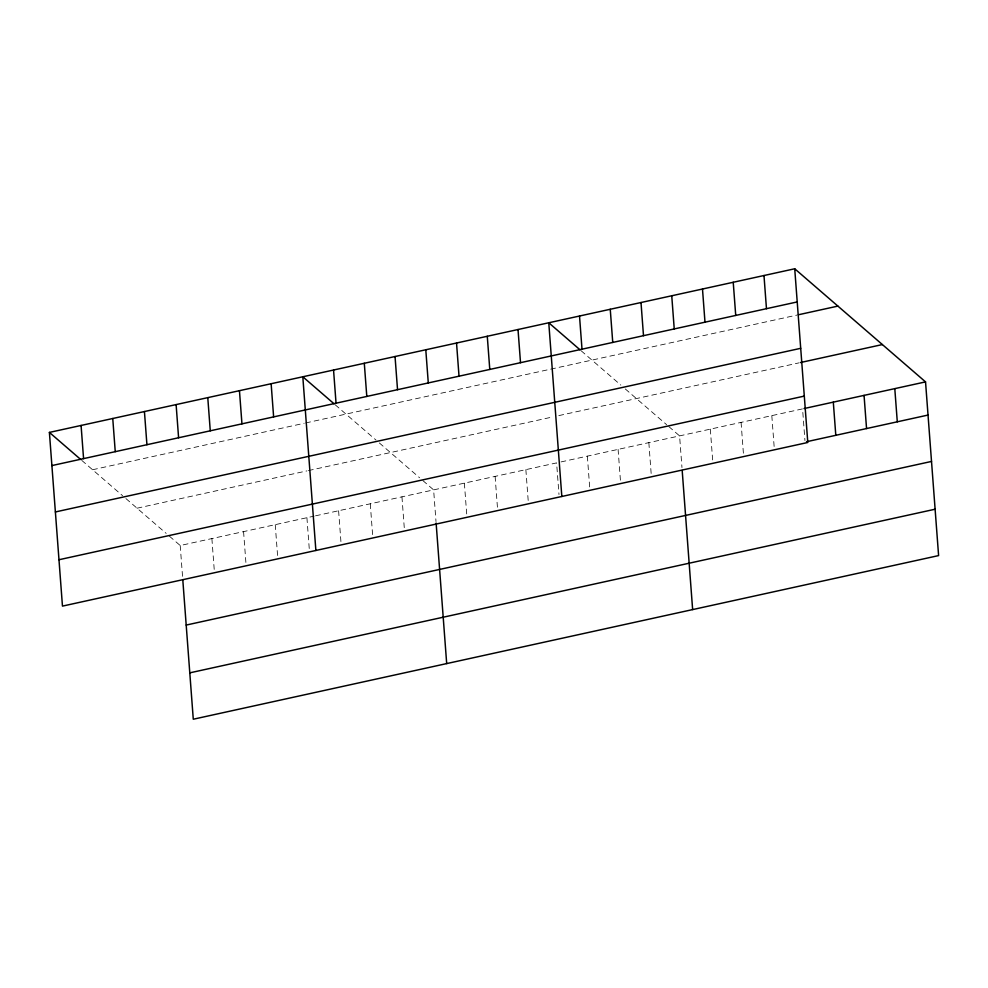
<?xml version="1.0" encoding="UTF-8"?>
<svg xmlns="http://www.w3.org/2000/svg" width="988" height="988" viewBox="0 0 988 988"><rect width="100%" height="100%" fill="white"/><g stroke="black" fill="none" stroke-linecap="round" stroke-linejoin="round"><path stroke-width="0.74" stroke-dasharray="4.94 3.71" d="M92.576 469.745L304.23 423.272M305.663 422.95L796.896 315.098M137.048 508.203L306.947 470.893M308.392 470.584L552.959 416.887M558.825 415.602L798.922 362.88M169.43 536.2L180.211 545.524L314.122 516.131M315.555 515.81L556.602 462.89L558.986 494.543M560.999 461.927L802.565 408.884L804.936 440.549M581.142 350.765L620.847 385.098M625.293 388.951L666.628 424.692M668.79 426.557L679.583 435.893L681.967 467.546M335.191 404.771L375.996 440.068M379.343 442.945L419.591 477.76M422.839 480.563L433.621 489.887L436.004 521.553M81.782 460.408L122.586 495.704M125.933 498.582L166.182 533.397M771.813 415.639L774.308 448.799M741.074 422.395L743.458 454.048M710.323 429.138L712.706 460.791M648.844 442.636L651.216 474.302M618.093 449.392L620.476 481.045M587.354 456.135L589.725 487.8M525.863 469.633L528.247 501.299M495.112 476.389L497.606 509.561M464.372 483.144L466.756 514.797M401.955 496.841L404.327 528.506M370.278 503.794L372.649 535.459M338.6 510.759L340.984 542.412M306.922 517.712L309.306 549.365M275.244 524.665L277.628 556.318M243.567 531.618L245.95 563.271M211.889 538.571L214.273 570.237M180.211 545.524L182.706 578.696"/><path stroke-width="1.48" d="M794.723 268.773L807.789 442.476L62.466 606.113L49.4 432.411L794.723 268.773L925.534 381.887L938.6 555.589L193.278 719.227L182.817 580.141M51.895 465.583L797.217 301.933M798.366 314.777L837.898 306.095M55.377 511.957L800.7 348.319M800.379 362.559L882.37 344.565M58.971 559.739L804.294 396.102M804.022 408.563L925.534 381.887M806.517 441.735L928.028 415.059M186.201 625.071L931.523 461.433M189.795 672.853L935.117 509.215M580.067 349.838L548.772 322.78L561.826 496.47M334.105 403.833L302.81 376.774L315.876 550.477M49.4 432.411L80.695 459.469M894.795 388.642L897.289 421.802M864.055 395.385L866.55 428.557M833.304 402.141L835.799 435.3M763.983 275.529L766.466 308.688M733.232 282.272L735.727 315.444M702.493 289.027L704.987 322.187M671.741 295.77L674.236 328.942M682.189 470.498L692.637 609.584M641.002 302.526L643.497 335.685M610.251 309.269L612.745 342.441M579.511 316.024L582.006 349.184M518.021 329.523L520.515 362.695M487.282 336.278L489.776 369.438M456.53 343.021L459.025 376.193M425.791 349.777L428.286 382.936M436.116 523.06L446.687 663.59M395.039 356.52L397.534 389.692M364.3 363.275L366.795 396.435M333.549 370.031L336.044 403.19M271.132 383.727L273.627 416.899M239.454 390.68L241.949 423.852M207.776 397.633L210.271 430.805M176.111 404.598L178.593 437.758M144.433 411.551L146.928 444.711M112.756 418.504L115.25 451.664M81.078 425.458L83.572 458.63"/></g></svg>
